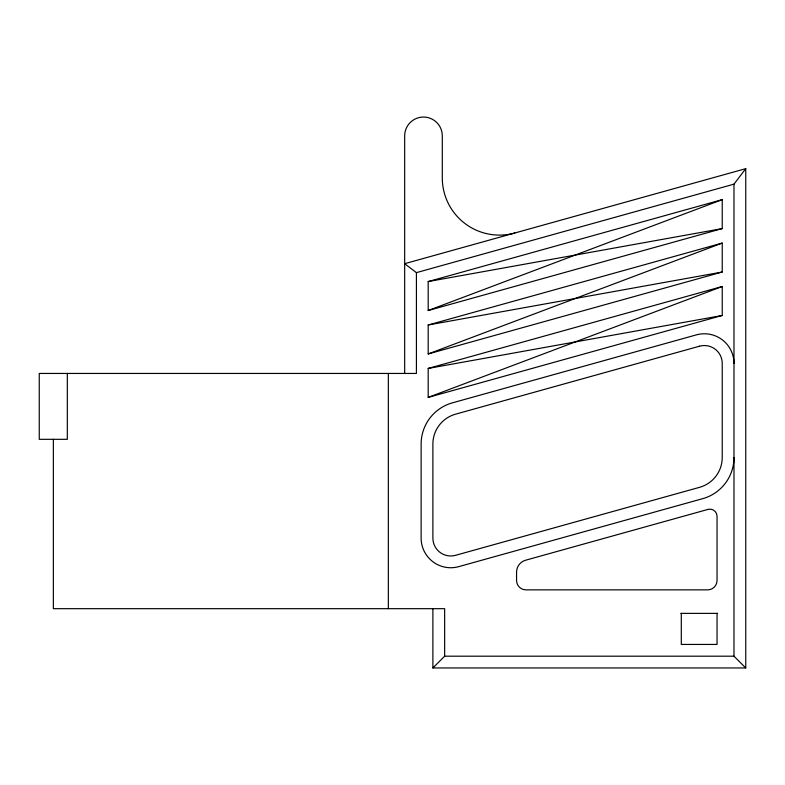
<?xml version="1.0" encoding="UTF-8"?>
<svg xmlns="http://www.w3.org/2000/svg" width="785" height="785" viewBox="0 0 785 785"><rect width="100%" height="100%" fill="white"/><g stroke="black" fill="none" stroke-linecap="round" stroke-linejoin="round"><path stroke-width="1.18" d="M733.985 184.151L745.75 168.657L404.667 263.691L416.423 272.63L733.985 184.151L733.985 656.191L745.75 667.957L432.888 667.957L432.888 608.679M432.888 667.957L444.653 656.191L733.985 656.191M428.188 310.517L722.229 199.635L722.229 228.592L428.188 310.517L428.188 281.56L722.229 199.635M428.188 353.947L722.229 243.065L722.229 272.022L428.188 353.947L428.188 324.99L722.229 243.065M428.188 397.387L722.229 286.505L722.229 315.462L428.188 397.387L428.188 368.43L722.229 286.505M428.188 281.56L722.229 228.592M428.188 324.99L722.229 272.022M428.188 368.43L722.229 315.462M680.85 613.379L717.588 613.379M745.75 168.657L745.75 667.957M717.048 613.379L717.048 644.436L681.292 644.436L681.292 613.379M444.653 656.191L444.653 608.679L53.36 608.679L53.36 439.315M416.423 272.63L416.423 373.444L39.25 373.444L39.25 439.315L67.324 439.315L67.324 373.444M404.667 373.444L404.667 135.864A18.82 18.82 0 0 1 423.478 117.043A18.82 18.82 0 0 1 442.298 135.864L442.298 177.93A57.168 57.168 0 0 0 514.813 233.008M388.339 373.444L388.339 608.679M733.985 363.396A29.624 29.624 0 0 0 696.413 334.861L452.396 402.852A42.733 42.733 0 0 0 421.133 444.016L421.133 538.108A29.624 29.624 0 0 0 458.705 566.652L702.722 498.661A42.733 42.733 0 0 0 733.985 457.498M699.563 346.195L455.555 414.176A30.978 30.978 0 0 0 432.888 444.016L432.888 538.108A17.869 17.869 0 0 0 455.555 555.319L699.563 487.328A30.978 30.978 0 0 0 722.229 457.498L722.229 363.396A17.869 17.869 0 0 0 702.251 345.665L699.563 346.195M707.991 509.406L525.616 560.215A12.393 12.393 0 0 0 516.559 572.147L516.559 580.449A9.41 9.41 0 0 0 525.96 589.859L707.638 589.859A9.41 9.41 0 0 0 717.048 580.449L717.048 516.285A7.143 7.143 0 0 0 707.991 509.406"/></g></svg>
